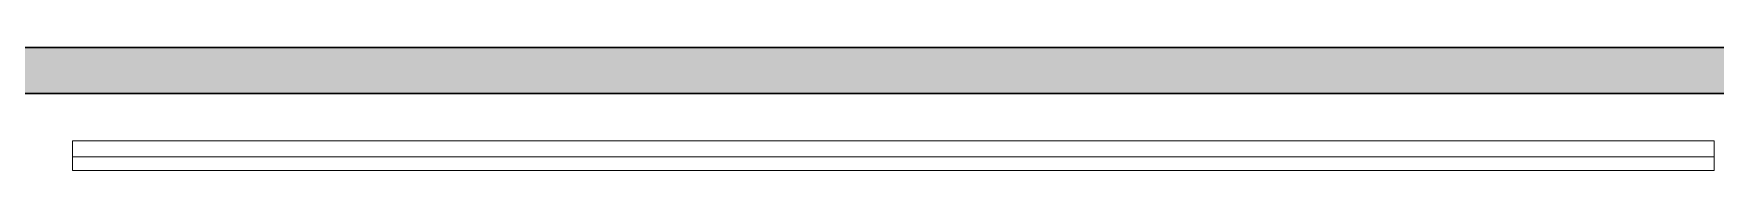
# Model space of a CAD drawing. Header units: millimetres. Extents: x 155927 to 295199, y -4084 to 97293.
# Drawn here: x 175587 to 179275, y 14938 to 15209 of the extents above; entities that cross this region are included whole.
import ezdxf

# ---------------------------------------------------------------- set-up
doc = ezdxf.new("R2010")
doc.units = ezdxf.units.MM
doc.header["$MEASUREMENT"] = 0
for name, color, linetype, lineweight in [('A-WALL-PATT', 7, 'CONTINUOUS', 9), ('I-FURN', 8, 'CONTINUOUS', 9), ('I-WALL', 7, 'CONTINUOUS', 9)]:
    doc.layers.add(name, color=color, linetype=linetype, lineweight=lineweight)

msp = doc.modelspace()

# ---------------------------------------------------------------- hatches: boundary and pattern name
at = {"layer": 'A-WALL-PATT'}
msp.add_hatch(color=256, dxfattribs=at).paths.add_polyline_path([(180549.8, 15107.6), (183641.8, 15107.6), (183641.8, 15208.6), (175050.8, 15208.6), (175050.8, 15107.6), (179349.1, 15107.6)], flags=0)

# ---------------------------------------------------------------- linework, layer by layer
at = {"layer": 'I-FURN'}
for p, q in [((179272, 15003.3), (175672, 15003.3)), ((175672, 15003.3), (175672, 14968.3)), ((179272, 14968.3), (179272, 15003.3)), ((175672, 14968.3), (179272, 14968.3)), ((175672, 14938.3), (175672, 14968.3)), ((175672, 14968.3), (179272, 14968.3)), ((179272, 14938.3), (175672, 14938.3)), ((179272, 14968.3), (179272, 14938.3))]:
    msp.add_line(p, q, dxfattribs=at)
at = {"layer": 'I-WALL', "lineweight": 30}
for p, q in [((183641.8, 15208.6), (175151.8, 15208.6)), ((175050.8, 15107.6), (183641.8, 15107.6))]:
    msp.add_line(p, q, dxfattribs=at)

doc.saveas('drawing.dxf')
